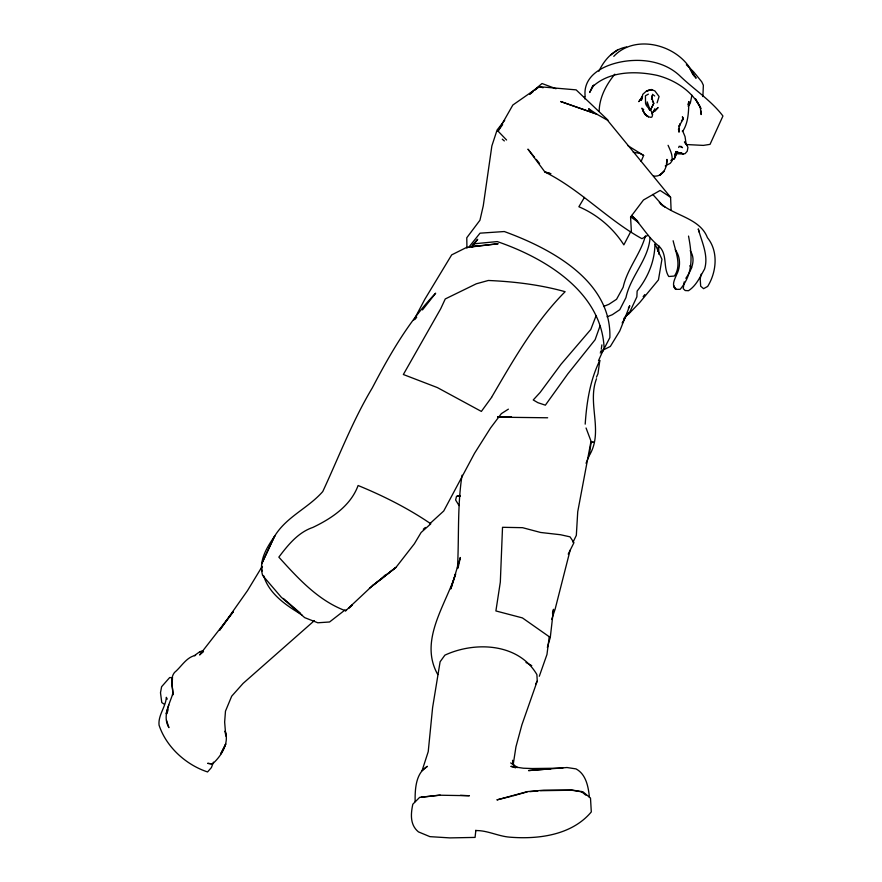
<?xml version="1.0" encoding="UTF-8"?>
<svg xmlns="http://www.w3.org/2000/svg" width="882" height="882" viewBox="0 0 882 882"><rect width="100%" height="100%" fill="white"/><g stroke="black" fill="none" stroke-linecap="round" stroke-linejoin="round"><path stroke-width="1.32" d="M172.596 694.906L173.137 692.679C169.73 703.957 162.045 716.03 168.925 727.639L166.533 720.418M658.744 254.17L658.788 246.034C647.84 237.434 641.545 224.822 631.523 215.417L637.576 220.974M585.196 424.143C586.684 402.17 590.036 380.23 599.848 360.385L597.963 373.736L596.475 377.154M457.46 568.206C459.18 537.237 457.207 506.014 462.058 475.211M702.888 96.568L703.362 85.223L701.708 81.761L693.616 71.85L686.361 64.805M646.925 105.41L647.223 101.882L650.232 110.437L653.76 103.381L651.941 98.222L652.14 95.565L651.489 99.28M666.461 164.14L666.946 159.399C667.431 167.161 662.867 177.282 653.639 176.058M650.045 237.942C648.27 259.914 630.409 276.364 625.944 297.653L619.781 309.703L612.34 314.698L607.059 316.836M475.861 830.238L475.067 837.415L449.93 837.9L429.909 836.643L418.454 831.891C409.81 824.824 410.78 813.899 412.809 804.23L419.645 797.35L439.004 795.2L469.422 795.718L460.448 795.332M599.143 111.397C599.407 97.406 606.166 84.804 614.82 74.187M657.961 251.26L658.634 246.001L657.796 251.26M549.221 636.881L546.972 654.466L539.299 676.262M547.358 647.443L550.28 637.454L553.521 609.319L552.452 613.177M601.303 349.195L601.888 344.884M172.475 679.096L171.825 683.848L173.28 694.542M682.403 131.484L682.525 130.58L685.049 136.633L685.953 143.005M674.951 156.5L674.344 158.595L671.246 160.259L674.344 158.595L675.039 157.095M586.034 463.259L589.198 455.674L591.227 441.739L586.056 427.99M701.146 274.159L700.209 278.899L700.672 286.187L703.582 288.668L707.662 286.43C716.548 272.207 718.632 251.348 707.43 237.677C699.746 217.711 673.749 215.925 659.328 202.496M590.742 442.621L577.732 511.758L576.332 535.363L572.969 542.298M691.918 95.223L690.286 103.227L688.192 106.358M596.497 378.753C586.905 403.835 603.949 431.596 589.198 455.674M458.045 568.074L460.338 557.501L450.823 588.922L455.63 573.939C445.267 605.923 418.741 640.839 437.781 674.587M684.2 281.876L683.241 288.635L685.193 290.531L688.5 290.707C696.361 285.614 700.11 276.816 704.608 268.977C708.731 255.405 701.741 241.889 698.268 228.901L699.283 232.264M172.552 695.082C173.6 687.618 169.201 679.283 174.471 672.492C181.262 666.99 186.455 656.958 195.584 655.425M213.422 762.169L211.426 767.549L207.568 771.937C186.069 764.914 166.202 746.966 159.058 725.136C157.988 715.192 165.75 706.945 166.334 697.32L167.26 699.117M570.136 550.214L555.131 609.142L551.658 619.495M641.137 161.417L643.639 155.441L628.006 145.739M166.919 713.637L168.109 709.679M166.081 713.626L168.815 704.983M687.861 104.804L688.908 101.518C688.533 111.474 688.489 122.135 683.01 130.856M642.559 96.678L641.313 100.46L642.758 94.363L646.594 90.89L651.324 89.49L654.907 90.945L659.086 96.546L657.09 102.83M645.426 235.836C640.541 254.038 627.256 268.646 623.144 287.278L616.551 299.285L608.911 304.312L603.542 306.462M675.832 153.545L675.171 155.497L676.285 151.517L675.821 155.541L674.344 158.595L671.246 160.259M262.461 566.442L261.579 568.846L262.241 571.051M415.124 801.661C415.003 789.544 415.499 773.194 427.406 766.326L422.059 770.703L428.233 751.629L432.61 707.518L440.107 661.765L444.881 655.161C475.067 641.137 518.55 643.099 536.895 674.587L537.248 681.025L521.901 724.828L515.97 746.745L513.137 764.937L512.574 760.295L513.809 765.422M592.594 86.061L589.65 92.5L593.586 85.499M678.688 147.515L679.206 146.214L682.503 147.658L680.794 146.225M600.014 325.998L595.118 339.724L567.964 373.692L545.363 405.169L537.91 402.688L533.235 399.965L540.126 392.468L561.007 364.277L590.786 329.504L596.144 315.591M598.492 360.683L604.115 348.147C601.733 291.942 545.032 257.952 497.228 241.58L473.469 243.862L471.242 247.037M676.108 153.402L676.505 152.553L675.006 153.589L677.707 151.726L674.818 154.912M568.217 554.139L573.962 542.662L570.015 536.84L560.522 534.735L540.633 532.474L522.541 527.679L502.52 527.304L500.326 582.076L495.893 610.95L522.409 617.907L550.28 637.454M653.463 111.771L654.951 108.872L653.319 112.025M413.823 320.111L424.87 299.207L451.672 254.887L466.413 247.511L498.143 243.741L471.231 246.706L475.839 246.177M535.639 684.002L537.248 681.025M506.577 139.995L498.01 131.087L512.839 105.024L539.145 86.69L576.133 89.865L607.974 120.139M685.832 278.304C691.378 270.344 696.328 259.793 690.198 250.675M628.392 308.105L629.77 305.734L619.803 330.915L610.344 346.439L600.521 351.356M630.862 231.393L623.85 244.865C613.133 228.085 597.312 214.613 578.879 206.752L584.446 197.403M622.13 322.988L626.948 314.808M598.867 71.288C604.291 59.8 613.563 49.16 626.628 46.978M262.208 566.387L247.511 590.62L219.607 630.178M642.294 96.458L638.855 101.662L642.394 96.811M593.685 85.124L592.594 86.701C609.44 71.001 635.735 70.792 657.101 75.356C675.557 80.152 692.414 91.276 701.091 108.673M498.01 131.087L502.641 124.605M472.035 246.883L477.691 239.254L473.469 243.862M219.596 630.178L233.311 611.656L199.586 654.951L203.477 651.666M345.656 610.807L372.458 585.681L396.029 567.335L414.386 543.753L421.089 532.519L430.813 523.798C408.322 508.429 383.394 495.86 358.103 485.508C350.683 505.805 331.555 518.506 312.801 527.447C298.061 532.43 287.885 545.153 278.844 557.137C298.006 578.305 318.358 600.741 345.656 610.807L346.339 609.892M504.702 120.294L497.084 130.029L491.858 145.949L483.259 205.837L479.94 220.257L466.776 237.754L466.942 248.162M415.069 319.306L416.712 317.222M422.478 309.913L435.653 293.199C409.039 320.927 389.976 354.09 372.292 387.915C352.491 420.946 338.92 456.799 322.757 491.561C308.149 508.219 286.793 516.51 274.831 535.837C266.849 547.557 258.404 560.621 262.615 575.45L281.292 597.246L304.709 617.654L317.818 622.78L329.57 621.986L345.027 609.98M643.143 296.661L644.797 294.566M469.103 246.839L480.029 233.168L504.295 231.536C550.456 248.327 611.546 280.63 609.87 337.63L602.549 351.709L600.234 352.965M613.784 56.349C636.484 32.105 682.569 46.14 693.836 75.797L690.143 69.149L696.096 78.211L692.028 72.71M623.817 318.567L628.91 312.448M381.443 579.209L384.75 575.262M654.742 111.297L658.104 107.538L653.705 111.749M629.616 313.033L639.726 302.537L658.446 279.903L661.941 259.275L654.962 243.873C654.753 261.524 647.884 277.477 637.135 291.06L636.881 296.826L628.888 313.926L626.11 315.635M348.787 608.371L352.293 605.052L350.143 606.551M314.422 620.575L243.09 683.407L231.69 696.185L225.483 711.135L224.645 722.049L225.781 736.029L225.175 730.991C229.541 743.272 221.15 756.282 212.397 763.988L207.799 763.36L212.397 763.988M529.784 93.911L542 83.525L556.013 88.729M423.294 529.233L425.378 527.469M429.545 523.952L443.723 511.009L474.527 453.315L490.568 427.946L501.351 413.647L508.385 409.149M529.895 94.242L532.982 91.728M535.032 90.041L539.145 86.69L543.125 87.748M681.433 120.966L683.241 118.342L682.359 116.799L683.307 118.971L678.919 126.335L680.198 123.734L678.512 129.886L678.666 128.32L679.052 132.168L678.754 130.172M194.393 655.602L199.762 651.754L202.937 650.828M369.437 588.272L396.029 567.335L372.458 585.681M610.664 55.081L618.028 49.535M647.84 235.34L641.953 238.691C607.599 219.761 580.069 189.443 544.966 172.067L527.943 149.146L534.58 157.349M422.28 796.755L421.21 797.251L440.305 795.167M648.391 94.142L645.426 95.774L645.547 103.437C646.738 108.497 654.631 110.856 652.019 116.92L651.059 117.361C646.12 117.052 643.386 112.345 641.876 108.177L643.684 109.566M665.249 165.937L670.21 163.346L671.786 161.263C673.164 155.684 670.243 150.271 668.071 145.31M512.806 795.895L527.216 791.882M675.81 153.148L678.159 152.542L681.113 153.027L680.11 152.63L683.396 153.964L685.105 153.633L687.232 151.241L687.927 147.492L687.144 145.607M511.494 796.259L496.897 799.897L527.37 791.617L543.687 790.184L572.55 790.096L583.112 791.915L590.499 798.111L591.304 811.925C571.734 835.287 538.185 839.499 509.476 837.139C497.999 836.18 487.349 830.326 475.773 830.557M460.217 495.475L456.556 496.224L455.619 500.006L459.059 505.584M460.172 495.96L457.901 496.092L460.338 495.618M199.762 651.754L203.455 651.269M457.901 496.092L459.996 495.838M529.895 791.639L537.91 790.933M540.578 790.702L571.591 790.217L581.944 791.849L581.15 791.386L585.902 795.211M550.875 768.839L528.527 770.581L566.994 767.527L576.012 768.895C586.243 774.385 588.338 786.987 589.452 797.449M497.757 416.988L501.781 416.723M562.815 768.145L532.188 768.531L523.379 768.222L510.854 766.359L515.694 767.814M171.571 677.949L172.64 677.916M497.834 417.175L547.656 417.781M500.932 417.076L511.516 416.943L497.922 416.932M676.67 153.799L683.396 153.964L681.61 153.248M686.262 144.527L703.362 145.398L710.043 144.361L722.942 116.005C710.848 100.129 693.45 89.115 679.206 75.224C666.77 63.89 649.736 59.667 633.232 60.483C612.792 61.266 582.01 71.288 585.185 96.777M172.497 677.795L169.686 677.53L161.604 686.725L160.491 692.734L161.77 702.524L164.041 704.123M633.232 152.222L639.869 153.391L643.639 155.441M550.919 173.644L544.966 172.067L548.968 173.015M301.865 614.809C286.231 605.449 268.966 593.928 263.564 575.472M525.981 662.481L531.758 665.667M671.103 210.181L670.596 197.292L660.144 190.435L643.463 199.994L630.575 217.06L631.413 232.363M510.678 762.919L517.668 767.572M630.674 216.873L638.711 222.584M652.471 94.308L654.709 95.973M660.596 203.643L664.962 207.116M502.288 139.202L504.35 140.944M283.309 598.437L300.376 613.155M663.319 206.134L652.757 194.426M648.865 109.059L650.232 110.437L653.76 103.381L652.404 100.923M689.834 265.78L691.675 267.819M686.394 144.174L684.432 141.914L687.067 145.442M670.596 197.292L607.466 120.217L596.706 114.12L560.687 101.54L596.706 114.12L588.647 108.695L590.19 110.889M536.245 159.399L539.563 163.501M658.722 245.968C667.906 254.159 662.768 267.312 668.754 276.518L674.41 276.033C681.808 265.482 675.711 251.932 673.131 240.742M675.237 249.76C680.606 256.871 680.728 266.871 676.615 274.622C674.818 279.12 670.959 285.47 676.042 289.362L680.154 289.318C693.649 273.409 692.138 255.251 688.533 236.078M700.473 107.582L695.479 98.894L700.286 107.461L701.135 114.561L701.113 111.033M651.787 111.904L652.459 114.528L652.382 113.624M584.413 96.568L584.821 98.927M676.13 153.06L675.877 155.133L675.634 151.98L676.13 153.06M491.583 397.385L481.363 411.42L437.351 387.573L403.35 374.508L440.724 308.711L445.256 298.954L476.28 283.806L488.33 280.476C514.272 281.59 540.082 284.71 565.13 291.699C534.933 322.04 513.39 359.988 491.913 396.735L491.583 397.385M271.38 542.97L261.59 564.039L274.831 535.837L271.38 542.97M225.726 744.066L220.698 753.956L225.726 744.066M664.069 171.329L659.968 174.978L664.069 171.329M647.035 90.791L651.864 89.821L647.035 90.791M594.413 442.4L591.105 442.058L594.413 442.4M676.042 289.362L674.906 288.668L673.539 285.669L676.042 289.362M648.358 116.711L645.293 114.715L643.21 111.165L645.547 114.781L648.358 116.711"/></g></svg>
